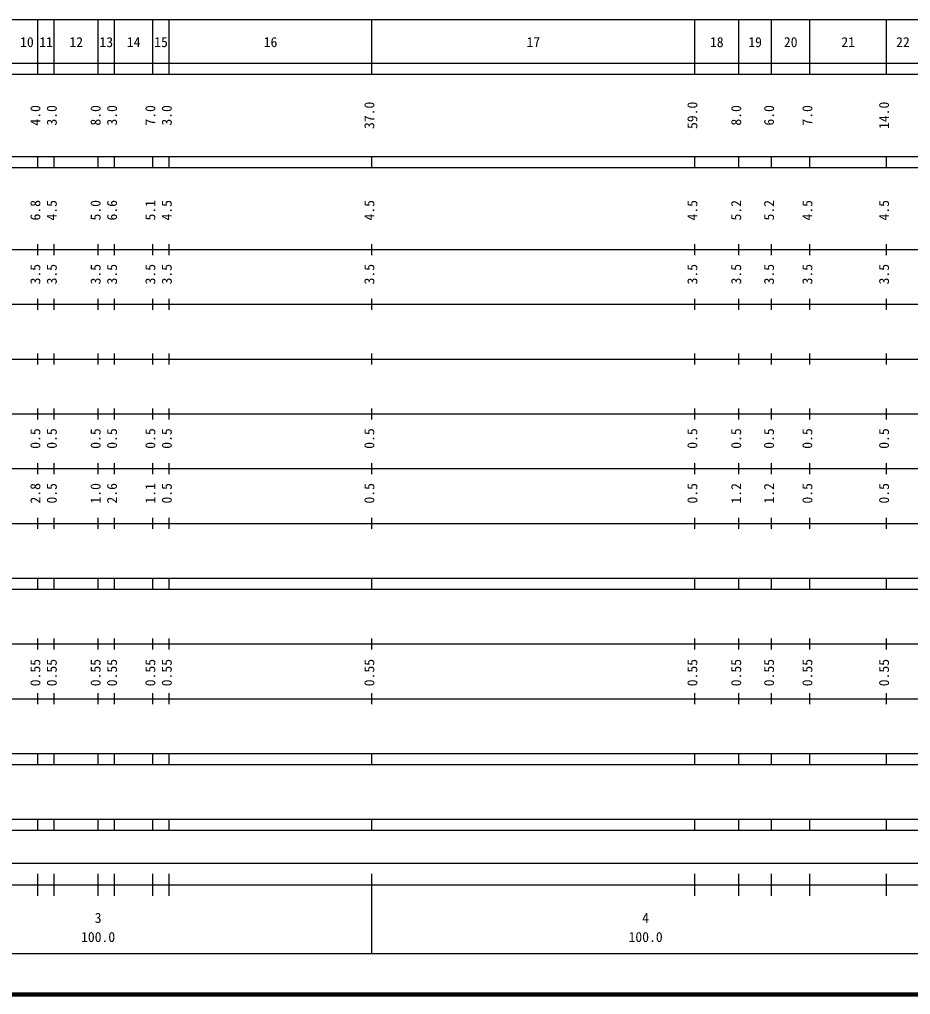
# Model space of a CAD drawing. Units: millimetres on the paper, enlarged 1000 times. Extents: x 40000 to 680144, y 20000 to 380000.
# Drawn here: x 303643 to 466383, y 20000 to 198000 of the extents above; entities that cross this region are included whole.
import ezdxf
from ezdxf.enums import TextEntityAlignment as Align

# ---------------------------------------------------------------- set-up
doc = ezdxf.new("R2010")
doc.units = ezdxf.units.MM
doc.header["$LTSCALE"] = 1000
doc.layers.add('M-TTL', color=2, linetype='Continuous', lineweight=140)
doc.layers.add('M-TTL-BAND', color=7, linetype='Continuous', lineweight=25)
doc.styles.add('ＭＳ ゴシック', font='')
doc.styles.get('ＭＳ ゴシック').set_extended_font_data('MS Gothic')

msp = doc.modelspace()

# ---------------------------------------------------------------- linework, layer by layer
at = {"layer": 'M-TTL'}
msp.add_line((40000, 20000), (680000, 20000), dxfattribs=at)
at = {"layer": 'M-TTL-BAND'}
for p, q in [((68000, 198000), (579000, 198000)), ((307000, 188000), (307000, 198000)), ((310000, 188000), (310000, 198000)), ((318000, 188000), (318000, 198000)), ((321000, 188000), (321000, 198000)), ((328000, 188000), (328000, 198000)), ((331000, 188000), (331000, 198000)), ((368000, 188000), (368000, 198000)), ((427000, 188000), (427000, 198000)), ((435000, 188000), (435000, 198000)), ((441000, 188000), (441000, 198000)), ((448000, 188000), (448000, 198000)), ((462000, 188000), (462000, 198000)), ((40000, 190000), (579000, 190000)), ((40000, 188000), (579000, 188000)), ((40000, 173000), (579000, 173000)), ((307000, 171000), (307000, 173000)), ((310000, 171000), (310000, 173000)), ((318000, 171000), (318000, 173000)), ((321000, 171000), (321000, 173000)), ((328000, 171000), (328000, 173000)), ((331000, 171000), (331000, 173000)), ((368000, 171000), (368000, 173000)), ((427000, 171000), (427000, 173000)), ((435000, 171000), (435000, 173000)), ((441000, 171000), (441000, 173000)), ((448000, 171000), (448000, 173000)), ((462000, 171000), (462000, 173000)), ((40000, 171000), (579000, 171000)), ((307000, 155000), (307000, 157000)), ((310000, 155000), (310000, 157000)), ((318000, 155000), (318000, 157000)), ((321000, 155000), (321000, 157000)), ((328000, 155000), (328000, 157000)), ((331000, 155000), (331000, 157000)), ((368000, 155000), (368000, 157000)), ((427000, 155000), (427000, 157000)), ((435000, 155000), (435000, 157000)), ((441000, 155000), (441000, 157000)), ((448000, 155000), (448000, 157000)), ((462000, 155000), (462000, 157000)), ((40000, 156000), (579000, 156000)), ((46000, 146000), (579000, 146000)), ((307000, 145000), (307000, 147000)), ((310000, 145000), (310000, 147000)), ((318000, 145000), (318000, 147000)), ((321000, 145000), (321000, 147000)), ((328000, 145000), (328000, 147000)), ((331000, 145000), (331000, 147000)), ((368000, 145000), (368000, 147000)), ((427000, 145000), (427000, 147000)), ((435000, 145000), (435000, 147000)), ((441000, 145000), (441000, 147000)), ((448000, 145000), (448000, 147000)), ((462000, 145000), (462000, 147000)), ((52000, 136000), (579000, 136000)), ((307000, 135000), (307000, 137000)), ((310000, 135000), (310000, 137000)), ((318000, 135000), (318000, 137000)), ((321000, 135000), (321000, 137000)), ((328000, 135000), (328000, 137000)), ((331000, 135000), (331000, 137000)), ((368000, 135000), (368000, 137000)), ((427000, 135000), (427000, 137000)), ((435000, 135000), (435000, 137000)), ((441000, 135000), (441000, 137000)), ((448000, 135000), (448000, 137000)), ((462000, 135000), (462000, 137000)), ((307000, 125000), (307000, 127000)), ((310000, 125000), (310000, 127000)), ((318000, 125000), (318000, 127000)), ((321000, 125000), (321000, 127000)), ((328000, 125000), (328000, 127000)), ((331000, 125000), (331000, 127000)), ((368000, 125000), (368000, 127000)), ((427000, 125000), (427000, 127000)), ((435000, 125000), (435000, 127000)), ((441000, 125000), (441000, 127000)), ((448000, 125000), (448000, 127000)), ((462000, 125000), (462000, 127000)), ((46000, 126000), (579000, 126000)), ((52000, 116000), (579000, 116000)), ((307000, 115000), (307000, 117000)), ((310000, 115000), (310000, 117000)), ((318000, 115000), (318000, 117000)), ((321000, 115000), (321000, 117000)), ((328000, 115000), (328000, 117000)), ((331000, 115000), (331000, 117000)), ((368000, 115000), (368000, 117000)), ((427000, 115000), (427000, 117000)), ((435000, 115000), (435000, 117000)), ((441000, 115000), (441000, 117000)), ((448000, 115000), (448000, 117000)), ((462000, 115000), (462000, 117000)), ((307000, 105000), (307000, 107000)), ((310000, 105000), (310000, 107000)), ((318000, 105000), (318000, 107000)), ((321000, 105000), (321000, 107000)), ((328000, 105000), (328000, 107000)), ((331000, 105000), (331000, 107000)), ((368000, 105000), (368000, 107000)), ((427000, 105000), (427000, 107000)), ((435000, 105000), (435000, 107000)), ((441000, 105000), (441000, 107000)), ((448000, 105000), (448000, 107000)), ((462000, 105000), (462000, 107000)), ((46000, 106000), (579000, 106000)), ((40000, 96000), (579000, 96000)), ((307000, 94000), (307000, 96000)), ((310000, 94000), (310000, 96000)), ((318000, 94000), (318000, 96000)), ((321000, 94000), (321000, 96000)), ((328000, 94000), (328000, 96000)), ((331000, 94000), (331000, 96000)), ((368000, 94000), (368000, 96000)), ((427000, 94000), (427000, 96000)), ((435000, 94000), (435000, 96000)), ((441000, 94000), (441000, 96000)), ((448000, 94000), (448000, 96000)), ((462000, 94000), (462000, 96000)), ((40000, 94000), (579000, 94000)), ((49000, 84000), (579000, 84000)), ((307000, 83000), (307000, 85000)), ((310000, 83000), (310000, 85000)), ((318000, 83000), (318000, 85000)), ((321000, 83000), (321000, 85000)), ((328000, 83000), (328000, 85000)), ((331000, 83000), (331000, 85000)), ((368000, 83000), (368000, 85000)), ((427000, 83000), (427000, 85000)), ((435000, 83000), (435000, 85000)), ((441000, 83000), (441000, 85000)), ((448000, 83000), (448000, 85000)), ((462000, 83000), (462000, 85000)), ((307000, 73000), (307000, 75000)), ((310000, 73000), (310000, 75000)), ((318000, 73000), (318000, 75000)), ((321000, 73000), (321000, 75000)), ((328000, 73000), (328000, 75000)), ((331000, 73000), (331000, 75000)), ((368000, 73000), (368000, 75000)), ((427000, 73000), (427000, 75000)), ((435000, 73000), (435000, 75000)), ((441000, 73000), (441000, 75000)), ((448000, 73000), (448000, 75000)), ((462000, 73000), (462000, 75000)), ((40000, 74000), (579000, 74000)), ((40000, 64000), (579000, 64000)), ((307000, 62000), (307000, 64000)), ((310000, 62000), (310000, 64000)), ((318000, 62000), (318000, 64000)), ((321000, 62000), (321000, 64000)), ((328000, 62000), (328000, 64000)), ((331000, 62000), (331000, 64000)), ((368000, 62000), (368000, 64000)), ((427000, 62000), (427000, 64000)), ((435000, 62000), (435000, 64000)), ((441000, 62000), (441000, 64000)), ((448000, 62000), (448000, 64000)), ((462000, 62000), (462000, 64000)), ((40000, 62000), (579000, 62000)), ((40000, 52000), (579000, 52000)), ((307000, 50000), (307000, 52000)), ((310000, 50000), (310000, 52000)), ((318000, 50000), (318000, 52000)), ((321000, 50000), (321000, 52000)), ((328000, 50000), (328000, 52000)), ((331000, 50000), (331000, 52000)), ((368000, 50000), (368000, 52000)), ((427000, 50000), (427000, 52000)), ((435000, 50000), (435000, 52000)), ((441000, 50000), (441000, 52000)), ((448000, 50000), (448000, 52000)), ((462000, 50000), (462000, 52000)), ((40000, 50000), (579000, 50000)), ((71000, 44000), (565000, 44000)), ((307000, 38000), (307000, 42000)), ((310000, 38000), (310000, 42000)), ((318000, 38000), (318000, 42000)), ((321000, 38000), (321000, 42000)), ((328000, 38000), (328000, 42000)), ((331000, 38000), (331000, 42000)), ((368000, 27500), (368000, 42000)), ((427000, 38000), (427000, 42000)), ((435000, 38000), (435000, 42000)), ((441000, 38000), (441000, 42000)), ((448000, 38000), (448000, 42000)), ((462000, 38000), (462000, 42000)), ((40000, 40000), (579000, 40000)), ((68000, 27500), (579000, 27500))]:
    msp.add_line(p, q, dxfattribs=at)

# ---------------------------------------------------------------- texts
at = {"layer": 'M-TTL-BAND', "style": 'ＭＳ ゴシック'}
for s, p in [('10', (305000, 192405)), ('11', (308500, 192405)), ('12', (314000, 192405)), ('13', (319500, 192405)), ('14', (324500, 192405)), ('15', (329500, 192405)), ('16', (349500, 192405)), ('17', (397500, 192405)), ('18', (431000, 192405)), ('19', (438000, 192405)), ('20', (444500, 192405)), ('21', (455000, 192405)), ('22', (465000, 192405)), ('3', (318000, 32523)), ('4', (418000, 32523)), ('100.0', (318000, 29033)), ('100.0', (418000, 29033))]:
    msp.add_text(s, height=1833, dxfattribs=at).set_placement(p, align=Align.BOTTOM_CENTER)
for s, p in [('4.0', (308000, 180500)), ('3.0', (311000, 180500)), ('8.0', (319000, 180500)), ('3.0', (322000, 180500)), ('7.0', (329000, 180500)), ('3.0', (332000, 180500)), ('37.0', (369000, 180500)), ('59.0', (428000, 180500)), ('8.0', (436000, 180500)), ('6.0', (442000, 180500)), ('7.0', (449000, 180500)), ('14.0', (463000, 180500)), ('6.8', (308000, 163174)), ('4.5', (311000, 163174)), ('5.0', (319000, 163174)), ('6.6', (322000, 163174)), ('5.1', (329000, 163174)), ('4.5', (332000, 163174)), ('4.5', (369000, 163174)), ('4.5', (428000, 163174)), ('5.2', (436000, 163174)), ('5.2', (442000, 163174)), ('4.5', (449000, 163174)), ('4.5', (463000, 163174)), ('3.5', (308000, 151500)), ('3.5', (311000, 151500)), ('3.5', (319000, 151500)), ('3.5', (322000, 151500)), ('3.5', (329000, 151500)), ('3.5', (332000, 151500)), ('3.5', (369000, 151500)), ('3.5', (428000, 151500)), ('3.5', (436000, 151500)), ('3.5', (442000, 151500)), ('3.5', (449000, 151500)), ('3.5', (463000, 151500)), ('0.5', (308000, 121500)), ('0.5', (311000, 121500)), ('0.5', (319000, 121500)), ('0.5', (322000, 121500)), ('0.5', (329000, 121500)), ('0.5', (332000, 121500)), ('0.5', (369000, 121500)), ('0.5', (428000, 121500)), ('0.5', (436000, 121500)), ('0.5', (442000, 121500)), ('0.5', (449000, 121500)), ('0.5', (463000, 121500)), ('2.8', (308000, 111500)), ('0.5', (311000, 111500)), ('1.0', (319000, 111500)), ('2.6', (322000, 111500)), ('1.1', (329000, 111500)), ('0.5', (332000, 111500)), ('0.5', (369000, 111500)), ('0.5', (428000, 111500)), ('1.2', (436000, 111500)), ('1.2', (442000, 111500)), ('0.5', (449000, 111500)), ('0.5', (463000, 111500)), ('0.55', (308000, 78764)), ('0.55', (311000, 78764)), ('0.55', (319000, 78764)), ('0.55', (322000, 78764)), ('0.55', (329000, 78764)), ('0.55', (332000, 78764)), ('0.55', (369000, 78764)), ('0.55', (428000, 78764)), ('0.55', (436000, 78764)), ('0.55', (442000, 78764)), ('0.55', (449000, 78764)), ('0.55', (463000, 78764))]:
    msp.add_text(s, height=1833, rotation=90, dxfattribs=at).set_placement(p, align=Align.BOTTOM_CENTER)

doc.saveas('drawing.dxf')
